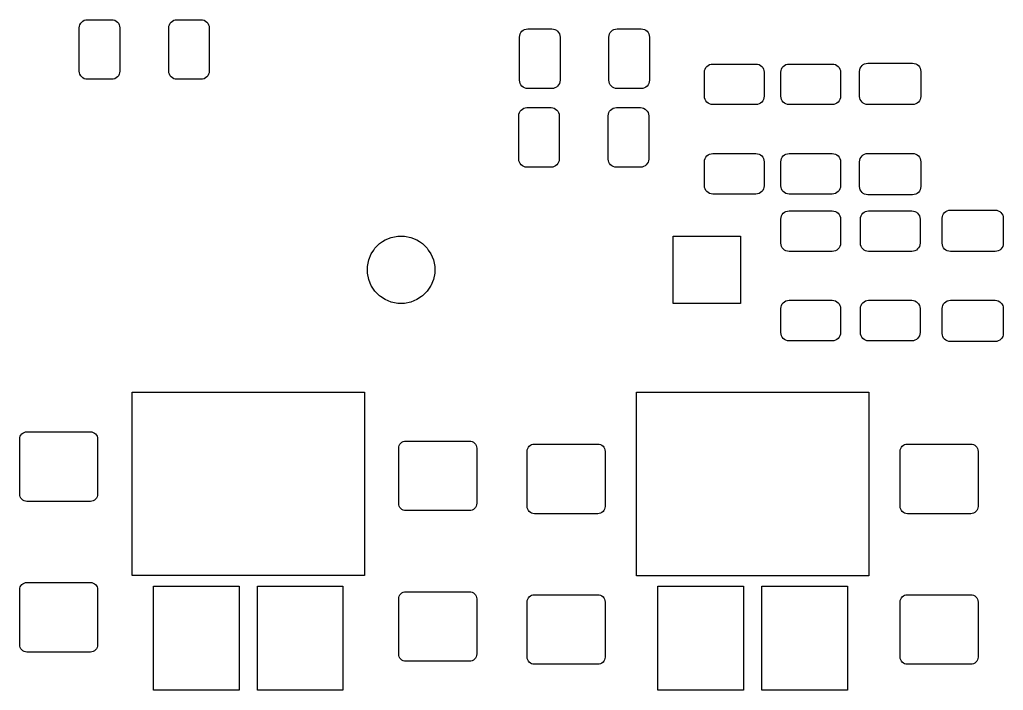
# Model space of a CAD drawing. Extents: x -2.2 to 93.1, y -83.6 to 12.9.
# Drawn here: x -2.08 to 30.1, y -74.95 to -53.02 of the extents above; entities that cross this region are included whole.
import ezdxf

# ---------------------------------------------------------------- set-up
doc = ezdxf.new("R2010")
doc.units = 0
doc.layers.add('BLACK', color=7, linetype='CONTINUOUS')

msp = doc.modelspace()

# ---------------------------------------------------------------- linework, layer by layer
at = {"layer": 'BLACK', "linetype": 'CONTINUOUS'}
for p, q in [((-0.04672, -53.1033), (-0.00635, -53.0701)), ((-0.00635, -53.0701), (0.03971, -53.0455)), ((0.03971, -53.0455), (0.08969, -53.0304)), ((0.08969, -53.0304), (0.14412, -53.025)), ((0.14412, -53.025), (0.93088, -53.025)), ((0.93088, -53.025), (0.98531, -53.0304)), ((0.98531, -53.0304), (1.03529, -53.0455)), ((1.03529, -53.0455), (1.08135, -53.0701)), ((1.08135, -53.0701), (1.12172, -53.1033)), ((2.87828, -53.1033), (2.91865, -53.0701)), ((2.91865, -53.0701), (2.96471, -53.0455)), ((2.96471, -53.0455), (3.01469, -53.0304)), ((3.01469, -53.0304), (3.06912, -53.025)), ((3.06912, -53.025), (3.85588, -53.025)), ((3.85588, -53.025), (3.91031, -53.0304)), ((3.91031, -53.0304), (3.96029, -53.0455)), ((3.96029, -53.0455), (4.00635, -53.0701)), ((4.00635, -53.0701), (4.04672, -53.1033)), ((-0.125, -53.2941), (-0.11964, -53.2397)), ((-0.125, -54.7059), (-0.125, -53.2941)), ((-0.11964, -53.2397), (-0.10448, -53.1897)), ((-0.10448, -53.1897), (-0.07986, -53.1437)), ((-0.07986, -53.1437), (-0.04672, -53.1033)), ((1.12172, -53.1033), (1.15486, -53.1437)), ((1.15486, -53.1437), (1.17948, -53.1897)), ((1.17948, -53.1897), (1.19464, -53.2397)), ((1.19464, -53.2397), (1.2, -53.2941)), ((1.2, -53.2941), (1.2, -54.7059)), ((2.8, -53.2941), (2.80536, -53.2397)), ((2.8, -54.7059), (2.8, -53.2941)), ((2.80536, -53.2397), (2.82052, -53.1897)), ((2.82052, -53.1897), (2.84514, -53.1437)), ((2.84514, -53.1437), (2.87828, -53.1033)), ((4.04672, -53.1033), (4.07986, -53.1437)), ((4.07986, -53.1437), (4.10448, -53.1897)), ((4.10448, -53.1897), (4.11964, -53.2397)), ((4.11964, -53.2397), (4.125, -53.2941)), ((4.125, -53.2941), (4.125, -54.7059)), ((14.3201, -53.4436), (14.3533, -53.4033)), ((14.3533, -53.4033), (14.3936, -53.3701)), ((14.3936, -53.3701), (14.4397, -53.3455)), ((14.4397, -53.3455), (14.4897, -53.3304)), ((14.4897, -53.3304), (14.5441, -53.325)), ((14.5441, -53.325), (15.3309, -53.325)), ((15.3309, -53.325), (15.3853, -53.3304)), ((15.3853, -53.3304), (15.4353, -53.3455)), ((15.4353, -53.3455), (15.4813, -53.3701)), ((15.4813, -53.3701), (15.5217, -53.4033)), ((15.5217, -53.4033), (15.5549, -53.4436)), ((17.2451, -53.4436), (17.2783, -53.4033)), ((17.2783, -53.4033), (17.3186, -53.3701)), ((17.3186, -53.3701), (17.3647, -53.3455)), ((17.3647, -53.3455), (17.4147, -53.3304)), ((17.4147, -53.3304), (17.4691, -53.325)), ((17.4691, -53.325), (18.2559, -53.325)), ((18.2559, -53.325), (18.3103, -53.3304)), ((18.3103, -53.3304), (18.3603, -53.3455)), ((18.3603, -53.3455), (18.4063, -53.3701)), ((18.4063, -53.3701), (18.4467, -53.4033)), ((18.4467, -53.4033), (18.4799, -53.4436)), ((14.275, -53.5941), (14.2804, -53.5397)), ((14.275, -55.0059), (14.275, -53.5941)), ((14.2804, -53.5397), (14.2955, -53.4897)), ((14.2955, -53.4897), (14.3201, -53.4436)), ((15.5549, -53.4436), (15.5795, -53.4897)), ((15.5795, -53.4897), (15.5946, -53.5397)), ((15.5946, -53.5397), (15.6, -53.5941)), ((15.6, -53.5941), (15.6, -55.0059)), ((17.2, -53.5941), (17.2054, -53.5397)), ((17.2, -55.0059), (17.2, -53.5941)), ((17.2054, -53.5397), (17.2205, -53.4897)), ((17.2205, -53.4897), (17.2451, -53.4436)), ((18.4799, -53.4436), (18.5045, -53.4897)), ((18.5045, -53.4897), (18.5196, -53.5397)), ((18.5196, -53.5397), (18.525, -53.5941)), ((18.525, -53.5941), (18.525, -55.0059)), ((20.325, -54.7441), (20.3304, -54.6897)), ((20.3304, -54.6897), (20.3455, -54.6397)), ((20.3455, -54.6397), (20.3701, -54.5936)), ((20.3701, -54.5936), (20.4033, -54.5533)), ((20.4033, -54.5533), (20.4436, -54.5201)), ((20.4436, -54.5201), (20.4897, -54.4955)), ((20.4897, -54.4955), (20.5397, -54.4804)), ((20.5397, -54.4804), (20.5941, -54.475)), ((20.5941, -54.475), (22.0059, -54.475)), ((22.0059, -54.475), (22.0603, -54.4804)), ((22.0603, -54.4804), (22.1103, -54.4955)), ((22.1103, -54.4955), (22.1563, -54.5201)), ((22.1563, -54.5201), (22.1967, -54.5533)), ((22.1967, -54.5533), (22.2299, -54.5936)), ((22.2299, -54.5936), (22.2545, -54.6397)), ((22.2545, -54.6397), (22.2696, -54.6897)), ((22.2696, -54.6897), (22.275, -54.7441)), ((22.825, -54.7441), (22.8304, -54.6897)), ((22.8304, -54.6897), (22.8455, -54.6397)), ((22.8455, -54.6397), (22.8701, -54.5936)), ((22.8701, -54.5936), (22.9033, -54.5533)), ((22.9033, -54.5533), (22.9436, -54.5201)), ((22.9436, -54.5201), (22.9897, -54.4955)), ((22.9897, -54.4955), (23.0397, -54.4804)), ((23.0397, -54.4804), (23.0941, -54.475)), ((23.0941, -54.475), (24.5059, -54.475)), ((24.5059, -54.475), (24.5603, -54.4804)), ((24.5603, -54.4804), (24.6103, -54.4955)), ((24.6103, -54.4955), (24.6563, -54.5201)), ((24.6563, -54.5201), (24.6967, -54.5533)), ((24.6967, -54.5533), (24.7299, -54.5936)), ((24.7299, -54.5936), (24.7545, -54.6397)), ((24.7545, -54.6397), (24.7696, -54.6897)), ((24.7696, -54.6897), (24.775, -54.7441)), ((25.4, -54.7177), (25.4053, -54.6635)), ((25.4053, -54.6635), (25.4204, -54.6138)), ((25.4204, -54.6138), (25.4449, -54.568)), ((25.4449, -54.568), (25.4779, -54.5279)), ((25.4779, -54.5279), (25.518, -54.4949)), ((25.518, -54.4949), (25.5638, -54.4704)), ((25.5638, -54.4704), (25.6135, -54.4553)), ((25.6135, -54.4553), (25.6677, -54.45)), ((25.6677, -54.45), (27.1323, -54.45)), ((27.1323, -54.45), (27.1865, -54.4553)), ((27.1865, -54.4553), (27.2362, -54.4704)), ((27.2362, -54.4704), (27.282, -54.4949)), ((27.282, -54.4949), (27.3221, -54.5279)), ((27.3221, -54.5279), (27.3551, -54.568)), ((27.3551, -54.568), (27.3796, -54.6138)), ((27.3796, -54.6138), (27.3947, -54.6635)), ((27.3947, -54.6635), (27.4, -54.7177)), ((-0.11964, -54.7603), (-0.125, -54.7059)), ((-0.10448, -54.8103), (-0.11964, -54.7603)), ((-0.07986, -54.8563), (-0.10448, -54.8103)), ((-0.04672, -54.8967), (-0.07986, -54.8563)), ((-0.00635, -54.9299), (-0.04672, -54.8967)), ((0.03971, -54.9545), (-0.00635, -54.9299)), ((0.08969, -54.9696), (0.03971, -54.9545)), ((0.14412, -54.975), (0.08969, -54.9696)), ((0.93088, -54.975), (0.14412, -54.975)), ((0.98531, -54.9696), (0.93088, -54.975)), ((1.03529, -54.9545), (0.98531, -54.9696)), ((1.08135, -54.9299), (1.03529, -54.9545)), ((1.12172, -54.8967), (1.08135, -54.9299)), ((1.15486, -54.8563), (1.12172, -54.8967)), ((1.17948, -54.8103), (1.15486, -54.8563)), ((1.19464, -54.7603), (1.17948, -54.8103)), ((1.2, -54.7059), (1.19464, -54.7603)), ((2.80536, -54.7603), (2.8, -54.7059)), ((2.82052, -54.8103), (2.80536, -54.7603)), ((2.84514, -54.8563), (2.82052, -54.8103)), ((2.87828, -54.8967), (2.84514, -54.8563)), ((2.91865, -54.9299), (2.87828, -54.8967)), ((2.96471, -54.9545), (2.91865, -54.9299)), ((3.01469, -54.9696), (2.96471, -54.9545)), ((3.06912, -54.975), (3.01469, -54.9696)), ((3.85588, -54.975), (3.06912, -54.975)), ((3.91031, -54.9696), (3.85588, -54.975)), ((3.96029, -54.9545), (3.91031, -54.9696)), ((4.00635, -54.9299), (3.96029, -54.9545)), ((4.04672, -54.8967), (4.00635, -54.9299)), ((4.07986, -54.8563), (4.04672, -54.8967)), ((4.10448, -54.8103), (4.07986, -54.8563)), ((4.11964, -54.7603), (4.10448, -54.8103)), ((4.125, -54.7059), (4.11964, -54.7603)), ((14.2804, -55.0603), (14.275, -55.0059)), ((15.6, -55.0059), (15.5946, -55.0603)), ((17.2054, -55.0603), (17.2, -55.0059)), ((18.525, -55.0059), (18.5196, -55.0603)), ((20.325, -55.5309), (20.325, -54.7441)), ((22.275, -54.7441), (22.275, -55.5309)), ((22.825, -55.5309), (22.825, -54.7441)), ((24.775, -54.7441), (24.775, -55.5309)), ((25.4, -55.5323), (25.4, -54.7177)), ((27.4, -54.7177), (27.4, -55.5323)), ((14.2955, -55.1103), (14.2804, -55.0603)), ((14.3201, -55.1563), (14.2955, -55.1103)), ((14.3533, -55.1967), (14.3201, -55.1563)), ((14.3936, -55.2299), (14.3533, -55.1967)), ((14.4397, -55.2545), (14.3936, -55.2299)), ((14.4897, -55.2696), (14.4397, -55.2545)), ((14.5441, -55.275), (14.4897, -55.2696)), ((15.3309, -55.275), (14.5441, -55.275)), ((15.3853, -55.2696), (15.3309, -55.275)), ((15.4353, -55.2545), (15.3853, -55.2696)), ((15.4813, -55.2299), (15.4353, -55.2545)), ((15.5217, -55.1967), (15.4813, -55.2299)), ((15.5549, -55.1563), (15.5217, -55.1967)), ((15.5795, -55.1103), (15.5549, -55.1563)), ((15.5946, -55.0603), (15.5795, -55.1103)), ((17.2205, -55.1103), (17.2054, -55.0603)), ((17.2451, -55.1563), (17.2205, -55.1103)), ((17.2783, -55.1967), (17.2451, -55.1563)), ((17.3186, -55.2299), (17.2783, -55.1967)), ((17.3647, -55.2545), (17.3186, -55.2299)), ((17.4147, -55.2696), (17.3647, -55.2545)), ((17.4691, -55.275), (17.4147, -55.2696)), ((18.2559, -55.275), (17.4691, -55.275)), ((18.3103, -55.2696), (18.2559, -55.275)), ((18.3603, -55.2545), (18.3103, -55.2696)), ((18.4063, -55.2299), (18.3603, -55.2545)), ((18.4467, -55.1967), (18.4063, -55.2299)), ((18.4799, -55.1563), (18.4467, -55.1967)), ((18.5045, -55.1103), (18.4799, -55.1563)), ((18.5196, -55.0603), (18.5045, -55.1103)), ((20.3304, -55.5853), (20.325, -55.5309)), ((20.3455, -55.6353), (20.3304, -55.5853)), ((20.3701, -55.6813), (20.3455, -55.6353)), ((22.2545, -55.6353), (22.2299, -55.6813)), ((22.2696, -55.5853), (22.2545, -55.6353)), ((22.275, -55.5309), (22.2696, -55.5853)), ((22.8304, -55.5853), (22.825, -55.5309)), ((22.8455, -55.6353), (22.8304, -55.5853)), ((22.8701, -55.6813), (22.8455, -55.6353)), ((24.7545, -55.6353), (24.7299, -55.6813)), ((24.7696, -55.5853), (24.7545, -55.6353)), ((24.775, -55.5309), (24.7696, -55.5853)), ((25.4053, -55.5865), (25.4, -55.5323)), ((25.4204, -55.6362), (25.4053, -55.5865)), ((25.4449, -55.682), (25.4204, -55.6362)), ((27.3796, -55.6362), (27.3551, -55.682)), ((27.3947, -55.5865), (27.3796, -55.6362)), ((27.4, -55.5323), (27.3947, -55.5865)), ((14.2951, -56.0187), (14.3283, -55.9783)), ((14.3283, -55.9783), (14.3686, -55.9451)), ((14.3686, -55.9451), (14.4147, -55.9205)), ((14.4147, -55.9205), (14.4647, -55.9054)), ((14.4647, -55.9054), (14.5191, -55.9)), ((14.5191, -55.9), (15.3059, -55.9)), ((15.3059, -55.9), (15.3603, -55.9054)), ((15.3603, -55.9054), (15.4103, -55.9205)), ((15.4103, -55.9205), (15.4563, -55.9451)), ((15.4563, -55.9451), (15.4967, -55.9783)), ((15.4967, -55.9783), (15.5299, -56.0187)), ((17.2201, -56.0187), (17.2533, -55.9783)), ((17.2533, -55.9783), (17.2936, -55.9451)), ((17.2936, -55.9451), (17.3397, -55.9205)), ((17.3397, -55.9205), (17.3897, -55.9054)), ((17.3897, -55.9054), (17.4441, -55.9)), ((17.4441, -55.9), (18.2309, -55.9)), ((18.2309, -55.9), (18.2853, -55.9054)), ((18.2853, -55.9054), (18.3353, -55.9205)), ((18.3353, -55.9205), (18.3813, -55.9451)), ((18.3813, -55.9451), (18.4217, -55.9783)), ((18.4217, -55.9783), (18.4549, -56.0187)), ((20.4033, -55.7217), (20.3701, -55.6813)), ((20.4436, -55.7549), (20.4033, -55.7217)), ((20.4897, -55.7795), (20.4436, -55.7549)), ((20.5397, -55.7946), (20.4897, -55.7795)), ((20.5941, -55.8), (20.5397, -55.7946)), ((22.0059, -55.8), (20.5941, -55.8)), ((22.0603, -55.7946), (22.0059, -55.8)), ((22.1103, -55.7795), (22.0603, -55.7946)), ((22.1563, -55.7549), (22.1103, -55.7795)), ((22.1967, -55.7217), (22.1563, -55.7549)), ((22.2299, -55.6813), (22.1967, -55.7217)), ((22.9033, -55.7217), (22.8701, -55.6813)), ((22.9436, -55.7549), (22.9033, -55.7217)), ((22.9897, -55.7795), (22.9436, -55.7549)), ((23.0397, -55.7946), (22.9897, -55.7795)), ((23.0941, -55.8), (23.0397, -55.7946)), ((24.5059, -55.8), (23.0941, -55.8)), ((24.5603, -55.7946), (24.5059, -55.8)), ((24.6103, -55.7795), (24.5603, -55.7946)), ((24.6563, -55.7549), (24.6103, -55.7795)), ((24.6967, -55.7217), (24.6563, -55.7549)), ((24.7299, -55.6813), (24.6967, -55.7217)), ((25.4779, -55.7221), (25.4449, -55.682)), ((25.518, -55.7551), (25.4779, -55.7221)), ((25.5638, -55.7796), (25.518, -55.7551)), ((25.6135, -55.7947), (25.5638, -55.7796)), ((25.6677, -55.8), (25.6135, -55.7947)), ((27.1323, -55.8), (25.6677, -55.8)), ((27.1865, -55.7947), (27.1323, -55.8)), ((27.2362, -55.7796), (27.1865, -55.7947)), ((27.282, -55.7551), (27.2362, -55.7796)), ((27.3221, -55.7221), (27.282, -55.7551)), ((27.3551, -55.682), (27.3221, -55.7221)), ((14.25, -56.1691), (14.2554, -56.1147)), ((14.25, -57.5809), (14.25, -56.1691)), ((14.2554, -56.1147), (14.2705, -56.0647)), ((14.2705, -56.0647), (14.2951, -56.0187)), ((15.5299, -56.0187), (15.5545, -56.0647)), ((15.5545, -56.0647), (15.5696, -56.1147)), ((15.5696, -56.1147), (15.575, -56.1691)), ((15.575, -56.1691), (15.575, -57.5809)), ((17.175, -56.1691), (17.1804, -56.1147)), ((17.175, -57.5809), (17.175, -56.1691)), ((17.1804, -56.1147), (17.1955, -56.0647)), ((17.1955, -56.0647), (17.2201, -56.0187)), ((18.4549, -56.0187), (18.4795, -56.0647)), ((18.4795, -56.0647), (18.4946, -56.1147)), ((18.4946, -56.1147), (18.5, -56.1691)), ((18.5, -56.1691), (18.5, -57.5809)), ((14.2554, -57.6353), (14.25, -57.5809)), ((15.575, -57.5809), (15.5696, -57.6353)), ((17.1804, -57.6353), (17.175, -57.5809)), ((18.5, -57.5809), (18.4946, -57.6353)), ((20.3304, -57.6147), (20.3455, -57.5647)), ((20.3455, -57.5647), (20.3701, -57.5187)), ((20.3701, -57.5187), (20.4033, -57.4783)), ((20.4033, -57.4783), (20.4436, -57.4451)), ((20.4436, -57.4451), (20.4897, -57.4205)), ((20.4897, -57.4205), (20.5397, -57.4054)), ((20.5397, -57.4054), (20.5941, -57.4)), ((20.5941, -57.4), (22.0059, -57.4)), ((22.0059, -57.4), (22.0603, -57.4054)), ((22.0603, -57.4054), (22.1103, -57.4205)), ((22.1103, -57.4205), (22.1563, -57.4451)), ((22.1563, -57.4451), (22.1967, -57.4783)), ((22.1967, -57.4783), (22.2299, -57.5187)), ((22.2299, -57.5187), (22.2545, -57.5647)), ((22.2545, -57.5647), (22.2696, -57.6147)), ((22.8304, -57.6147), (22.8455, -57.5647)), ((22.8455, -57.5647), (22.8701, -57.5187)), ((22.8701, -57.5187), (22.9033, -57.4783)), ((22.9033, -57.4783), (22.9436, -57.4451)), ((22.9436, -57.4451), (22.9897, -57.4205)), ((22.9897, -57.4205), (23.0397, -57.4054)), ((23.0397, -57.4054), (23.0941, -57.4)), ((23.0941, -57.4), (24.5059, -57.4)), ((24.5059, -57.4), (24.5603, -57.4054)), ((24.5603, -57.4054), (24.6103, -57.4205)), ((24.6103, -57.4205), (24.6563, -57.4451)), ((24.6563, -57.4451), (24.6967, -57.4783)), ((24.6967, -57.4783), (24.7299, -57.5187)), ((24.7299, -57.5187), (24.7545, -57.5647)), ((24.7545, -57.5647), (24.7696, -57.6147)), ((25.4053, -57.6135), (25.4204, -57.5638)), ((25.4204, -57.5638), (25.4449, -57.518)), ((25.4449, -57.518), (25.4779, -57.4779)), ((25.4779, -57.4779), (25.518, -57.4449)), ((25.518, -57.4449), (25.5638, -57.4204)), ((25.5638, -57.4204), (25.6135, -57.4053)), ((25.6135, -57.4053), (25.6677, -57.4)), ((25.6677, -57.4), (27.1323, -57.4)), ((27.1323, -57.4), (27.1865, -57.4053)), ((27.1865, -57.4053), (27.2362, -57.4204)), ((27.2362, -57.4204), (27.282, -57.4449)), ((27.282, -57.4449), (27.3221, -57.4779)), ((27.3221, -57.4779), (27.3551, -57.518)), ((27.3551, -57.518), (27.3796, -57.5638)), ((27.3796, -57.5638), (27.3947, -57.6135)), ((14.2705, -57.6853), (14.2554, -57.6353)), ((14.2951, -57.7313), (14.2705, -57.6853)), ((14.3283, -57.7717), (14.2951, -57.7313)), ((14.3686, -57.8049), (14.3283, -57.7717)), ((14.4147, -57.8295), (14.3686, -57.8049)), ((14.4647, -57.8446), (14.4147, -57.8295)), ((14.5191, -57.85), (14.4647, -57.8446)), ((15.3059, -57.85), (14.5191, -57.85)), ((15.3603, -57.8446), (15.3059, -57.85)), ((15.4103, -57.8295), (15.3603, -57.8446)), ((15.4563, -57.8049), (15.4103, -57.8295)), ((15.4967, -57.7717), (15.4563, -57.8049)), ((15.5299, -57.7313), (15.4967, -57.7717)), ((15.5545, -57.6853), (15.5299, -57.7313)), ((15.5696, -57.6353), (15.5545, -57.6853)), ((17.1955, -57.6853), (17.1804, -57.6353)), ((17.2201, -57.7313), (17.1955, -57.6853)), ((17.2533, -57.7717), (17.2201, -57.7313)), ((17.2936, -57.8049), (17.2533, -57.7717)), ((17.3397, -57.8295), (17.2936, -57.8049)), ((17.3897, -57.8446), (17.3397, -57.8295)), ((17.4441, -57.85), (17.3897, -57.8446)), ((18.2309, -57.85), (17.4441, -57.85)), ((18.2853, -57.8446), (18.2309, -57.85)), ((18.3353, -57.8295), (18.2853, -57.8446)), ((18.3813, -57.8049), (18.3353, -57.8295)), ((18.4217, -57.7717), (18.3813, -57.8049)), ((18.4549, -57.7313), (18.4217, -57.7717)), ((18.4795, -57.6853), (18.4549, -57.7313)), ((18.4946, -57.6353), (18.4795, -57.6853)), ((20.325, -57.6691), (20.3304, -57.6147)), ((20.325, -58.4559), (20.325, -57.6691)), ((22.2696, -57.6147), (22.275, -57.6691)), ((22.275, -57.6691), (22.275, -58.4559)), ((22.825, -57.6691), (22.8304, -57.6147)), ((22.825, -58.4559), (22.825, -57.6691)), ((24.7696, -57.6147), (24.775, -57.6691)), ((24.775, -57.6691), (24.775, -58.4559)), ((25.4, -57.6677), (25.4053, -57.6135)), ((25.4, -58.4823), (25.4, -57.6677)), ((27.3947, -57.6135), (27.4, -57.6677)), ((27.4, -57.6677), (27.4, -58.4823)), ((20.3304, -58.5103), (20.325, -58.4559)), ((20.3455, -58.5603), (20.3304, -58.5103)), ((22.2696, -58.5103), (22.2545, -58.5603)), ((22.275, -58.4559), (22.2696, -58.5103)), ((22.8304, -58.5103), (22.825, -58.4559)), ((22.8455, -58.5603), (22.8304, -58.5103)), ((24.7696, -58.5103), (24.7545, -58.5603)), ((24.775, -58.4559), (24.7696, -58.5103)), ((25.4053, -58.5365), (25.4, -58.4823)), ((25.4204, -58.5862), (25.4053, -58.5365)), ((27.3947, -58.5365), (27.3796, -58.5862)), ((27.4, -58.4823), (27.3947, -58.5365)), ((20.3701, -58.6063), (20.3455, -58.5603)), ((20.4033, -58.6467), (20.3701, -58.6063)), ((20.4436, -58.6799), (20.4033, -58.6467)), ((20.4897, -58.7045), (20.4436, -58.6799)), ((20.5397, -58.7196), (20.4897, -58.7045)), ((20.5941, -58.725), (20.5397, -58.7196)), ((22.0059, -58.725), (20.5941, -58.725)), ((22.0603, -58.7196), (22.0059, -58.725)), ((22.1103, -58.7045), (22.0603, -58.7196)), ((22.1563, -58.6799), (22.1103, -58.7045)), ((22.1967, -58.6467), (22.1563, -58.6799)), ((22.2299, -58.6063), (22.1967, -58.6467)), ((22.2545, -58.5603), (22.2299, -58.6063)), ((22.8701, -58.6063), (22.8455, -58.5603)), ((22.9033, -58.6467), (22.8701, -58.6063)), ((22.9436, -58.6799), (22.9033, -58.6467)), ((22.9897, -58.7045), (22.9436, -58.6799)), ((23.0397, -58.7196), (22.9897, -58.7045)), ((23.0941, -58.725), (23.0397, -58.7196)), ((24.5059, -58.725), (23.0941, -58.725)), ((24.5603, -58.7196), (24.5059, -58.725)), ((24.6103, -58.7045), (24.5603, -58.7196)), ((24.6563, -58.6799), (24.6103, -58.7045)), ((24.6967, -58.6467), (24.6563, -58.6799)), ((24.7299, -58.6063), (24.6967, -58.6467)), ((24.7545, -58.5603), (24.7299, -58.6063)), ((25.4449, -58.632), (25.4204, -58.5862)), ((25.4779, -58.6721), (25.4449, -58.632)), ((25.518, -58.7051), (25.4779, -58.6721)), ((25.5638, -58.7296), (25.518, -58.7051)), ((25.6135, -58.7447), (25.5638, -58.7296)), ((25.6677, -58.75), (25.6135, -58.7447)), ((27.1323, -58.75), (25.6677, -58.75)), ((27.1865, -58.7447), (27.1323, -58.75)), ((27.2362, -58.7296), (27.1865, -58.7447)), ((27.282, -58.7051), (27.2362, -58.7296)), ((27.3221, -58.6721), (27.282, -58.7051)), ((27.3551, -58.632), (27.3221, -58.6721)), ((27.3796, -58.5862), (27.3551, -58.632)), ((22.825, -59.5441), (22.8304, -59.4897)), ((22.8304, -59.4897), (22.8455, -59.4397)), ((22.8455, -59.4397), (22.8701, -59.3936)), ((22.8701, -59.3936), (22.9033, -59.3533)), ((22.9033, -59.3533), (22.9436, -59.3201)), ((22.9436, -59.3201), (22.9897, -59.2955)), ((22.9897, -59.2955), (23.0397, -59.2804)), ((23.0397, -59.2804), (23.0941, -59.275)), ((23.0941, -59.275), (24.5059, -59.275)), ((24.5059, -59.275), (24.5603, -59.2804)), ((24.5603, -59.2804), (24.6103, -59.2955)), ((24.6103, -59.2955), (24.6563, -59.3201)), ((24.6563, -59.3201), (24.6967, -59.3533)), ((24.6967, -59.3533), (24.7299, -59.3936)), ((24.7299, -59.3936), (24.7545, -59.4397)), ((24.7545, -59.4397), (24.7696, -59.4897)), ((24.7696, -59.4897), (24.775, -59.5441)), ((25.425, -59.5441), (25.4304, -59.4897)), ((25.4304, -59.4897), (25.4455, -59.4397)), ((25.4455, -59.4397), (25.4701, -59.3936)), ((25.4701, -59.3936), (25.5033, -59.3533)), ((25.5033, -59.3533), (25.5436, -59.3201)), ((25.5436, -59.3201), (25.5897, -59.2955)), ((25.5897, -59.2955), (25.6397, -59.2804)), ((25.6397, -59.2804), (25.6941, -59.275)), ((25.6941, -59.275), (27.1059, -59.275)), ((27.1059, -59.275), (27.1603, -59.2804)), ((27.1603, -59.2804), (27.2103, -59.2955)), ((27.2103, -59.2955), (27.2563, -59.3201)), ((27.2563, -59.3201), (27.2967, -59.3533)), ((27.2967, -59.3533), (27.3299, -59.3936)), ((27.3299, -59.3936), (27.3545, -59.4397)), ((27.3545, -59.4397), (27.3696, -59.4897)), ((27.3696, -59.4897), (27.375, -59.5441)), ((28.1, -59.5177), (28.1053, -59.4635)), ((28.1, -60.3323), (28.1, -59.5177)), ((28.1053, -59.4635), (28.1204, -59.4138)), ((28.1204, -59.4138), (28.1449, -59.368)), ((28.1449, -59.368), (28.1779, -59.3279)), ((28.1779, -59.3279), (28.218, -59.2949)), ((28.218, -59.2949), (28.2638, -59.2704)), ((28.2638, -59.2704), (28.3135, -59.2553)), ((28.3135, -59.2553), (28.3677, -59.25)), ((28.3677, -59.25), (29.8323, -59.25)), ((29.8323, -59.25), (29.8865, -59.2553)), ((29.8865, -59.2553), (29.9362, -59.2704)), ((29.9362, -59.2704), (29.982, -59.2949)), ((29.982, -59.2949), (30.0221, -59.3279)), ((30.0221, -59.3279), (30.0551, -59.368)), ((30.0551, -59.368), (30.0796, -59.4138)), ((30.0796, -59.4138), (30.0947, -59.4635)), ((30.0947, -59.4635), (30.1, -59.5177)), ((30.1, -59.5177), (30.1, -60.3323)), ((22.825, -60.3309), (22.825, -59.5441)), ((24.775, -59.5441), (24.775, -60.3309)), ((25.425, -60.3309), (25.425, -59.5441)), ((27.375, -59.5441), (27.375, -60.3309)), ((9.87896, -60.2252), (10.0791, -60.1423)), ((10.0791, -60.1423), (10.2917, -60.1)), ((10.2917, -60.1), (10.5083, -60.1)), ((10.5083, -60.1), (10.7209, -60.1423)), ((10.7209, -60.1423), (10.921, -60.2252)), ((19.3, -62.3), (19.3, -60.1)), ((19.3, -60.1), (21.5, -60.1)), ((21.5, -60.1), (21.5, -62.3)), ((9.54557, -60.4988), (9.69879, -60.3456)), ((9.69879, -60.3456), (9.79678, -60.2801)), ((9.79678, -60.2801), (9.87896, -60.2252)), ((10.921, -60.2252), (11.0032, -60.2801)), ((11.0032, -60.2801), (11.1012, -60.3456)), ((11.1012, -60.3456), (11.2544, -60.4988)), ((22.8304, -60.3853), (22.825, -60.3309)), ((22.8455, -60.4353), (22.8304, -60.3853)), ((22.8701, -60.4813), (22.8455, -60.4353)), ((22.9033, -60.5217), (22.8701, -60.4813)), ((24.7299, -60.4813), (24.6967, -60.5217)), ((24.7545, -60.4353), (24.7299, -60.4813)), ((24.7696, -60.3853), (24.7545, -60.4353)), ((24.775, -60.3309), (24.7696, -60.3853)), ((25.4304, -60.3853), (25.425, -60.3309)), ((25.4455, -60.4353), (25.4304, -60.3853)), ((25.4701, -60.4813), (25.4455, -60.4353)), ((25.5033, -60.5217), (25.4701, -60.4813)), ((27.3299, -60.4813), (27.2967, -60.5217)), ((27.3545, -60.4353), (27.3299, -60.4813)), ((27.3696, -60.3853), (27.3545, -60.4353)), ((27.375, -60.3309), (27.3696, -60.3853)), ((28.1053, -60.3865), (28.1, -60.3323)), ((28.1204, -60.4362), (28.1053, -60.3865)), ((28.1449, -60.482), (28.1204, -60.4362)), ((28.1779, -60.5221), (28.1449, -60.482)), ((30.0551, -60.482), (30.0221, -60.5221)), ((30.0796, -60.4362), (30.0551, -60.482)), ((30.0947, -60.3865), (30.0796, -60.4362)), ((30.1, -60.3323), (30.0947, -60.3865)), ((9.34227, -60.8791), (9.42519, -60.679)), ((9.42519, -60.679), (9.50795, -60.5551)), ((9.50795, -60.5551), (9.54557, -60.4988)), ((11.2544, -60.4988), (11.2921, -60.5551)), ((11.2921, -60.5551), (11.3748, -60.679)), ((11.3748, -60.679), (11.4577, -60.8791)), ((22.9436, -60.5549), (22.9033, -60.5217)), ((22.9897, -60.5795), (22.9436, -60.5549)), ((23.0397, -60.5946), (22.9897, -60.5795)), ((23.0941, -60.6), (23.0397, -60.5946)), ((24.5059, -60.6), (23.0941, -60.6)), ((24.5603, -60.5946), (24.5059, -60.6)), ((24.6103, -60.5795), (24.5603, -60.5946)), ((24.6563, -60.5549), (24.6103, -60.5795)), ((24.6967, -60.5217), (24.6563, -60.5549)), ((25.5436, -60.5549), (25.5033, -60.5217)), ((25.5897, -60.5795), (25.5436, -60.5549)), ((25.6397, -60.5946), (25.5897, -60.5795)), ((25.6941, -60.6), (25.6397, -60.5946)), ((27.1059, -60.6), (25.6941, -60.6)), ((27.1603, -60.5946), (27.1059, -60.6)), ((27.2103, -60.5795), (27.1603, -60.5946)), ((27.2563, -60.5549), (27.2103, -60.5795)), ((27.2967, -60.5217), (27.2563, -60.5549)), ((28.218, -60.5551), (28.1779, -60.5221)), ((28.2638, -60.5796), (28.218, -60.5551)), ((28.3135, -60.5947), (28.2638, -60.5796)), ((28.3677, -60.6), (28.3135, -60.5947)), ((29.8323, -60.6), (28.3677, -60.6)), ((29.8865, -60.5947), (29.8323, -60.6)), ((29.9362, -60.5796), (29.8865, -60.5947)), ((29.982, -60.5551), (29.9362, -60.5796)), ((30.0221, -60.5221), (29.982, -60.5551)), ((9.3, -61.0917), (9.34227, -60.8791)), ((9.3, -61.3083), (9.3, -61.0917)), ((11.4577, -60.8791), (11.5, -61.0917)), ((11.5, -61.0917), (11.5, -61.3083)), ((9.34227, -61.5209), (9.3, -61.3083)), ((11.5, -61.3083), (11.4577, -61.5209)), ((9.42519, -61.721), (9.34227, -61.5209)), ((9.43295, -61.7326), (9.42519, -61.721)), ((9.54557, -61.9012), (9.43295, -61.7326)), ((11.3671, -61.7326), (11.2544, -61.9012)), ((11.3748, -61.721), (11.3671, -61.7326)), ((11.4577, -61.5209), (11.3748, -61.721)), ((9.69879, -62.0544), (9.54557, -61.9012)), ((9.72692, -62.0732), (9.69879, -62.0544)), ((9.87896, -62.1748), (9.72692, -62.0732)), ((11.0731, -62.0732), (10.921, -62.1748)), ((11.1012, -62.0544), (11.0731, -62.0732)), ((11.2544, -61.9012), (11.1012, -62.0544)), ((10.0791, -62.2577), (9.87896, -62.1748)), ((10.2917, -62.3), (10.0791, -62.2577)), ((10.5083, -62.3), (10.2917, -62.3)), ((10.7209, -62.2577), (10.5083, -62.3)), ((10.921, -62.1748), (10.7209, -62.2577)), ((21.5, -62.3), (19.3, -62.3)), ((22.825, -62.4691), (22.8304, -62.4147)), ((22.8304, -62.4147), (22.8455, -62.3647)), ((22.8455, -62.3647), (22.8701, -62.3186)), ((22.8701, -62.3186), (22.9033, -62.2783)), ((22.9033, -62.2783), (22.9436, -62.2451)), ((22.9436, -62.2451), (22.9897, -62.2205)), ((22.9897, -62.2205), (23.0397, -62.2054)), ((23.0397, -62.2054), (23.0941, -62.2)), ((23.0941, -62.2), (24.5059, -62.2)), ((24.5059, -62.2), (24.5603, -62.2054)), ((24.5603, -62.2054), (24.6103, -62.2205)), ((24.6103, -62.2205), (24.6563, -62.2451)), ((24.6563, -62.2451), (24.6967, -62.2783)), ((24.6967, -62.2783), (24.7299, -62.3186)), ((24.7299, -62.3186), (24.7545, -62.3647)), ((24.7545, -62.3647), (24.7696, -62.4147)), ((24.7696, -62.4147), (24.775, -62.4691)), ((25.425, -62.4691), (25.4304, -62.4147)), ((25.4304, -62.4147), (25.4455, -62.3647)), ((25.4455, -62.3647), (25.4701, -62.3186)), ((25.4701, -62.3186), (25.5033, -62.2783)), ((25.5033, -62.2783), (25.5436, -62.2451)), ((25.5436, -62.2451), (25.5897, -62.2205)), ((25.5897, -62.2205), (25.6397, -62.2054)), ((25.6397, -62.2054), (25.6941, -62.2)), ((25.6941, -62.2), (27.1059, -62.2)), ((27.1059, -62.2), (27.1603, -62.2054)), ((27.1603, -62.2054), (27.2103, -62.2205)), ((27.2103, -62.2205), (27.2563, -62.2451)), ((27.2563, -62.2451), (27.2967, -62.2783)), ((27.2967, -62.2783), (27.3299, -62.3186)), ((27.3299, -62.3186), (27.3545, -62.3647)), ((27.3545, -62.3647), (27.3696, -62.4147)), ((27.3696, -62.4147), (27.375, -62.4691)), ((28.1, -62.4677), (28.1053, -62.4135)), ((28.1053, -62.4135), (28.1204, -62.3638)), ((28.1204, -62.3638), (28.1449, -62.318)), ((28.1449, -62.318), (28.1779, -62.2779)), ((28.1779, -62.2779), (28.218, -62.2449)), ((28.218, -62.2449), (28.2638, -62.2204)), ((28.2638, -62.2204), (28.3135, -62.2053)), ((28.3135, -62.2053), (28.3677, -62.2)), ((28.3677, -62.2), (29.8323, -62.2)), ((29.8323, -62.2), (29.8865, -62.2053)), ((29.8865, -62.2053), (29.9362, -62.2204)), ((29.9362, -62.2204), (29.982, -62.2449)), ((29.982, -62.2449), (30.0221, -62.2779)), ((30.0221, -62.2779), (30.0551, -62.318)), ((30.0551, -62.318), (30.0796, -62.3638)), ((30.0796, -62.3638), (30.0947, -62.4135)), ((30.0947, -62.4135), (30.1, -62.4677)), ((22.825, -63.2559), (22.825, -62.4691)), ((24.775, -62.4691), (24.775, -63.2559)), ((25.425, -63.2559), (25.425, -62.4691)), ((27.375, -62.4691), (27.375, -63.2559)), ((28.1, -63.2823), (28.1, -62.4677)), ((30.1, -62.4677), (30.1, -63.2823)), ((22.8304, -63.3103), (22.825, -63.2559)), ((22.8455, -63.3603), (22.8304, -63.3103)), ((22.8701, -63.4063), (22.8455, -63.3603)), ((24.7545, -63.3603), (24.7299, -63.4063)), ((24.7696, -63.3103), (24.7545, -63.3603)), ((24.775, -63.2559), (24.7696, -63.3103)), ((25.4304, -63.3103), (25.425, -63.2559)), ((25.4455, -63.3603), (25.4304, -63.3103)), ((25.4701, -63.4063), (25.4455, -63.3603)), ((27.3545, -63.3603), (27.3299, -63.4063)), ((27.3696, -63.3103), (27.3545, -63.3603)), ((27.375, -63.2559), (27.3696, -63.3103)), ((28.1053, -63.3365), (28.1, -63.2823)), ((28.1204, -63.3862), (28.1053, -63.3365)), ((30.0947, -63.3365), (30.0796, -63.3862)), ((30.1, -63.2823), (30.0947, -63.3365)), ((22.9033, -63.4467), (22.8701, -63.4063)), ((22.9436, -63.4799), (22.9033, -63.4467)), ((22.9897, -63.5045), (22.9436, -63.4799)), ((23.0397, -63.5196), (22.9897, -63.5045)), ((23.0941, -63.525), (23.0397, -63.5196)), ((24.5059, -63.525), (23.0941, -63.525)), ((24.5603, -63.5196), (24.5059, -63.525)), ((24.6103, -63.5045), (24.5603, -63.5196)), ((24.6563, -63.4799), (24.6103, -63.5045)), ((24.6967, -63.4467), (24.6563, -63.4799)), ((24.7299, -63.4063), (24.6967, -63.4467)), ((25.5033, -63.4467), (25.4701, -63.4063)), ((25.5436, -63.4799), (25.5033, -63.4467)), ((25.5897, -63.5045), (25.5436, -63.4799)), ((25.6397, -63.5196), (25.5897, -63.5045)), ((25.6941, -63.525), (25.6397, -63.5196)), ((27.1059, -63.525), (25.6941, -63.525)), ((27.1603, -63.5196), (27.1059, -63.525)), ((27.2103, -63.5045), (27.1603, -63.5196)), ((27.2563, -63.4799), (27.2103, -63.5045)), ((27.2967, -63.4467), (27.2563, -63.4799)), ((27.3299, -63.4063), (27.2967, -63.4467)), ((28.1449, -63.432), (28.1204, -63.3862)), ((28.1779, -63.4721), (28.1449, -63.432)), ((28.218, -63.5051), (28.1779, -63.4721)), ((28.2638, -63.5296), (28.218, -63.5051)), ((28.3135, -63.5447), (28.2638, -63.5296)), ((28.3677, -63.55), (28.3135, -63.5447)), ((29.8323, -63.55), (28.3677, -63.55)), ((29.8865, -63.5447), (29.8323, -63.55)), ((29.9362, -63.5296), (29.8865, -63.5447)), ((29.982, -63.5051), (29.9362, -63.5296)), ((30.0221, -63.4721), (29.982, -63.5051)), ((30.0551, -63.432), (30.0221, -63.4721)), ((30.0796, -63.3862), (30.0551, -63.432)), ((1.6, -71.2), (1.6, -65.2)), ((1.6, -65.2), (9.2, -65.2)), ((9.2, -65.2), (9.2, -71.2)), ((18.1, -71.202), (18.1, -65.202)), ((18.1, -65.202), (25.7, -65.202)), ((25.7, -65.202), (25.7, -71.202)), ((-2.035, -66.6051), (-2.00566, -66.5693)), ((-2.00566, -66.5693), (-1.96991, -66.54)), ((-1.96991, -66.54), (-1.92913, -66.5182)), ((-1.92913, -66.5182), (-1.88488, -66.5048)), ((-1.88488, -66.5048), (-1.8364, -66.5)), ((-1.8364, -66.5), (0.2364, -66.5)), ((0.2364, -66.5), (0.28488, -66.5048)), ((0.28488, -66.5048), (0.32913, -66.5182)), ((0.32913, -66.5182), (0.36991, -66.54)), ((0.36991, -66.54), (0.40566, -66.5693)), ((0.40566, -66.5693), (0.435, -66.6051)), ((-2.075, -66.7386), (-2.07023, -66.6901)), ((-2.075, -68.5364), (-2.075, -66.7386)), ((-2.07023, -66.6901), (-2.0568, -66.6459)), ((-2.0568, -66.6459), (-2.035, -66.6051)), ((0.435, -66.6051), (0.4568, -66.6459)), ((0.4568, -66.6459), (0.47023, -66.6901)), ((0.47023, -66.6901), (0.475, -66.7386)), ((0.475, -66.7386), (0.475, -68.5364)), ((10.3432, -66.9459), (10.365, -66.9051)), ((10.365, -66.9051), (10.3943, -66.8693)), ((10.3943, -66.8693), (10.4301, -66.84)), ((10.4301, -66.84), (10.4709, -66.8182)), ((10.4709, -66.8182), (10.5151, -66.8048)), ((10.5151, -66.8048), (10.5636, -66.8)), ((10.5636, -66.8), (12.6364, -66.8)), ((12.6364, -66.8), (12.6849, -66.8048)), ((12.6849, -66.8048), (12.7291, -66.8182)), ((12.7291, -66.8182), (12.7699, -66.84)), ((12.7699, -66.84), (12.8057, -66.8693)), ((12.8057, -66.8693), (12.835, -66.9051)), ((12.835, -66.9051), (12.8568, -66.9459)), ((14.6301, -66.94), (14.6709, -66.9182)), ((14.6709, -66.9182), (14.7151, -66.9048)), ((14.7151, -66.9048), (14.7636, -66.9)), ((14.7636, -66.9), (16.8364, -66.9)), ((16.8364, -66.9), (16.8849, -66.9048)), ((16.8849, -66.9048), (16.9291, -66.9182)), ((16.9291, -66.9182), (16.9699, -66.94)), ((26.8301, -66.94), (26.8709, -66.9182)), ((26.8709, -66.9182), (26.9151, -66.9048)), ((26.9151, -66.9048), (26.9636, -66.9)), ((26.9636, -66.9), (29.0364, -66.9)), ((29.0364, -66.9), (29.0849, -66.9048)), ((29.0849, -66.9048), (29.1291, -66.9182)), ((29.1291, -66.9182), (29.1699, -66.94)), ((10.325, -67.0386), (10.3298, -66.9901)), ((10.325, -68.8364), (10.325, -67.0386)), ((10.3298, -66.9901), (10.3432, -66.9459)), ((12.8568, -66.9459), (12.8702, -66.9901)), ((12.8702, -66.9901), (12.875, -67.0386)), ((12.875, -67.0386), (12.875, -68.8364)), ((14.525, -67.1386), (14.5298, -67.0901)), ((14.525, -68.9364), (14.525, -67.1386)), ((14.5298, -67.0901), (14.5432, -67.0459)), ((14.5432, -67.0459), (14.565, -67.0051)), ((14.565, -67.0051), (14.5943, -66.9693)), ((14.5943, -66.9693), (14.6301, -66.94)), ((16.9699, -66.94), (17.0057, -66.9693)), ((17.0057, -66.9693), (17.035, -67.0051)), ((17.035, -67.0051), (17.0568, -67.0459)), ((17.0568, -67.0459), (17.0702, -67.0901)), ((17.0702, -67.0901), (17.075, -67.1386)), ((17.075, -67.1386), (17.075, -68.9364)), ((26.725, -67.1386), (26.7298, -67.0901)), ((26.725, -68.9364), (26.725, -67.1386)), ((26.7298, -67.0901), (26.7432, -67.0459)), ((26.7432, -67.0459), (26.765, -67.0051)), ((26.765, -67.0051), (26.7943, -66.9693)), ((26.7943, -66.9693), (26.8301, -66.94)), ((29.1699, -66.94), (29.2057, -66.9693)), ((29.2057, -66.9693), (29.235, -67.0051)), ((29.235, -67.0051), (29.2568, -67.0459)), ((29.2568, -67.0459), (29.2702, -67.0901)), ((29.2702, -67.0901), (29.275, -67.1386)), ((29.275, -67.1386), (29.275, -68.9364)), ((-2.07023, -68.5849), (-2.075, -68.5364)), ((-2.0568, -68.6291), (-2.07023, -68.5849)), ((-2.035, -68.6699), (-2.0568, -68.6291)), ((-2.00566, -68.7057), (-2.035, -68.6699)), ((-1.96991, -68.735), (-2.00566, -68.7057)), ((-1.92913, -68.7568), (-1.96991, -68.735)), ((-1.88488, -68.7702), (-1.92913, -68.7568)), ((-1.8364, -68.775), (-1.88488, -68.7702)), ((0.2364, -68.775), (-1.8364, -68.775)), ((0.28488, -68.7702), (0.2364, -68.775)), ((0.32913, -68.7568), (0.28488, -68.7702)), ((0.36991, -68.735), (0.32913, -68.7568)), ((0.40566, -68.7057), (0.36991, -68.735)), ((0.435, -68.6699), (0.40566, -68.7057)), ((0.4568, -68.6291), (0.435, -68.6699)), ((0.47023, -68.5849), (0.4568, -68.6291)), ((0.475, -68.5364), (0.47023, -68.5849)), ((10.3298, -68.8849), (10.325, -68.8364)), ((12.875, -68.8364), (12.8702, -68.8849)), ((10.3432, -68.9291), (10.3298, -68.8849)), ((10.365, -68.9699), (10.3432, -68.9291)), ((10.3943, -69.0057), (10.365, -68.9699)), ((10.4301, -69.035), (10.3943, -69.0057)), ((10.4709, -69.0568), (10.4301, -69.035)), ((10.5151, -69.0702), (10.4709, -69.0568)), ((10.5636, -69.075), (10.5151, -69.0702)), ((12.6364, -69.075), (10.5636, -69.075)), ((12.6849, -69.0702), (12.6364, -69.075)), ((12.7291, -69.0568), (12.6849, -69.0702)), ((12.7699, -69.035), (12.7291, -69.0568)), ((12.8057, -69.0057), (12.7699, -69.035)), ((12.835, -68.9699), (12.8057, -69.0057)), ((12.8568, -68.9291), (12.835, -68.9699)), ((12.8702, -68.8849), (12.8568, -68.9291)), ((14.5298, -68.9849), (14.525, -68.9364)), ((14.5432, -69.0291), (14.5298, -68.9849)), ((14.565, -69.0699), (14.5432, -69.0291)), ((14.5943, -69.1057), (14.565, -69.0699)), ((14.6301, -69.135), (14.5943, -69.1057)), ((14.6709, -69.1568), (14.6301, -69.135)), ((14.7151, -69.1702), (14.6709, -69.1568)), ((14.7636, -69.175), (14.7151, -69.1702)), ((16.8364, -69.175), (14.7636, -69.175)), ((16.8849, -69.1702), (16.8364, -69.175)), ((16.9291, -69.1568), (16.8849, -69.1702)), ((16.9699, -69.135), (16.9291, -69.1568)), ((17.0057, -69.1057), (16.9699, -69.135)), ((17.035, -69.0699), (17.0057, -69.1057)), ((17.0568, -69.0291), (17.035, -69.0699)), ((17.0702, -68.9849), (17.0568, -69.0291)), ((17.075, -68.9364), (17.0702, -68.9849)), ((26.7298, -68.9849), (26.725, -68.9364)), ((26.7432, -69.0291), (26.7298, -68.9849)), ((26.765, -69.0699), (26.7432, -69.0291)), ((26.7943, -69.1057), (26.765, -69.0699)), ((26.8301, -69.135), (26.7943, -69.1057)), ((26.8709, -69.1568), (26.8301, -69.135)), ((26.9151, -69.1702), (26.8709, -69.1568)), ((26.9636, -69.175), (26.9151, -69.1702)), ((29.0364, -69.175), (26.9636, -69.175)), ((29.0849, -69.1702), (29.0364, -69.175)), ((29.1291, -69.1568), (29.0849, -69.1702)), ((29.1699, -69.135), (29.1291, -69.1568)), ((29.2057, -69.1057), (29.1699, -69.135)), ((29.235, -69.0699), (29.2057, -69.1057)), ((29.2568, -69.0291), (29.235, -69.0699)), ((29.2702, -68.9849), (29.2568, -69.0291)), ((29.275, -68.9364), (29.2702, -68.9849)), ((-1.88488, -71.4298), (-1.8364, -71.425)), ((-1.8364, -71.425), (0.2364, -71.425)), ((0.2364, -71.425), (0.28488, -71.4298)), ((9.2, -71.2), (1.6, -71.2)), ((25.7, -71.202), (18.1, -71.202)), ((-2.075, -71.6636), (-2.07023, -71.6151)), ((-2.075, -73.4614), (-2.075, -71.6636)), ((-2.07023, -71.6151), (-2.0568, -71.5709)), ((-2.0568, -71.5709), (-2.035, -71.5301)), ((-2.035, -71.5301), (-2.00566, -71.4943)), ((-2.00566, -71.4943), (-1.96991, -71.465)), ((-1.96991, -71.465), (-1.92913, -71.4432)), ((-1.92913, -71.4432), (-1.88488, -71.4298)), ((0.28488, -71.4298), (0.32913, -71.4432)), ((0.32913, -71.4432), (0.36991, -71.465)), ((0.36991, -71.465), (0.40566, -71.4943)), ((0.40566, -71.4943), (0.435, -71.5301)), ((0.435, -71.5301), (0.4568, -71.5709)), ((0.4568, -71.5709), (0.47023, -71.6151)), ((0.47023, -71.6151), (0.475, -71.6636)), ((0.475, -71.6636), (0.475, -73.4614)), ((2.3, -74.948), (2.3, -71.548)), ((2.3, -71.548), (5.1, -71.548)), ((5.1, -71.548), (5.1, -74.948)), ((5.7, -74.948), (5.7, -71.548)), ((5.7, -71.548), (8.5, -71.548)), ((8.5, -71.548), (8.5, -74.948)), ((10.4301, -71.765), (10.4709, -71.7432)), ((10.4709, -71.7432), (10.5151, -71.7298)), ((10.5151, -71.7298), (10.5636, -71.725)), ((10.5636, -71.725), (12.6364, -71.725)), ((12.6364, -71.725), (12.6849, -71.7298)), ((12.6849, -71.7298), (12.7291, -71.7432)), ((12.7291, -71.7432), (12.7699, -71.765)), ((18.8, -74.95), (18.8, -71.55)), ((18.8, -71.55), (21.6, -71.55)), ((21.6, -71.55), (21.6, -74.95)), ((22.2, -74.95), (22.2, -71.55)), ((22.2, -71.55), (25, -71.55)), ((25, -71.55), (25, -74.95)), ((10.325, -71.9636), (10.3298, -71.9151)), ((10.325, -73.7614), (10.325, -71.9636)), ((10.3298, -71.9151), (10.3432, -71.8709)), ((10.3432, -71.8709), (10.365, -71.8301)), ((10.365, -71.8301), (10.3943, -71.7943)), ((10.3943, -71.7943), (10.4301, -71.765)), ((12.7699, -71.765), (12.8057, -71.7943)), ((12.8057, -71.7943), (12.835, -71.8301)), ((12.835, -71.8301), (12.8568, -71.8709)), ((12.8568, -71.8709), (12.8702, -71.9151)), ((12.8702, -71.9151), (12.875, -71.9636)), ((12.875, -71.9636), (12.875, -73.7614)), ((14.525, -72.0636), (14.5298, -72.0151)), ((14.525, -73.8614), (14.525, -72.0636)), ((14.5298, -72.0151), (14.5432, -71.9709)), ((14.5432, -71.9709), (14.565, -71.9301)), ((14.565, -71.9301), (14.5943, -71.8943)), ((14.5943, -71.8943), (14.6301, -71.865)), ((14.6301, -71.865), (14.6709, -71.8432)), ((14.6709, -71.8432), (14.7151, -71.8298)), ((14.7151, -71.8298), (14.7636, -71.825)), ((14.7636, -71.825), (16.8364, -71.825)), ((16.8364, -71.825), (16.8849, -71.8298)), ((16.8849, -71.8298), (16.9291, -71.8432)), ((16.9291, -71.8432), (16.9699, -71.865)), ((16.9699, -71.865), (17.0057, -71.8943)), ((17.0057, -71.8943), (17.035, -71.9301)), ((17.035, -71.9301), (17.0568, -71.9709)), ((17.0568, -71.9709), (17.0702, -72.0151)), ((17.0702, -72.0151), (17.075, -72.0636)), ((17.075, -72.0636), (17.075, -73.8614)), ((26.725, -72.0636), (26.7298, -72.0151)), ((26.725, -73.8614), (26.725, -72.0636)), ((26.7298, -72.0151), (26.7432, -71.9709)), ((26.7432, -71.9709), (26.765, -71.9301)), ((26.765, -71.9301), (26.7943, -71.8943)), ((26.7943, -71.8943), (26.8301, -71.865)), ((26.8301, -71.865), (26.8709, -71.8432)), ((26.8709, -71.8432), (26.9151, -71.8298)), ((26.9151, -71.8298), (26.9636, -71.825)), ((26.9636, -71.825), (29.0364, -71.825)), ((29.0364, -71.825), (29.0849, -71.8298)), ((29.0849, -71.8298), (29.1291, -71.8432)), ((29.1291, -71.8432), (29.1699, -71.865)), ((29.1699, -71.865), (29.2057, -71.8943)), ((29.2057, -71.8943), (29.235, -71.9301)), ((29.235, -71.9301), (29.2568, -71.9709)), ((29.2568, -71.9709), (29.2702, -72.0151)), ((29.2702, -72.0151), (29.275, -72.0636)), ((29.275, -72.0636), (29.275, -73.8614)), ((-2.07023, -73.5099), (-2.075, -73.4614)), ((-2.0568, -73.5541), (-2.07023, -73.5099)), ((-2.035, -73.5949), (-2.0568, -73.5541)), ((-2.00566, -73.6307), (-2.035, -73.5949)), ((-1.96991, -73.66), (-2.00566, -73.6307)), ((-1.92913, -73.6818), (-1.96991, -73.66)), ((0.36991, -73.66), (0.32913, -73.6818)), ((0.40566, -73.6307), (0.36991, -73.66)), ((0.435, -73.5949), (0.40566, -73.6307)), ((0.4568, -73.5541), (0.435, -73.5949)), ((0.47023, -73.5099), (0.4568, -73.5541)), ((0.475, -73.4614), (0.47023, -73.5099)), ((-1.88488, -73.6952), (-1.92913, -73.6818)), ((-1.8364, -73.7), (-1.88488, -73.6952)), ((0.2364, -73.7), (-1.8364, -73.7)), ((0.28488, -73.6952), (0.2364, -73.7)), ((0.32913, -73.6818), (0.28488, -73.6952)), ((10.3298, -73.8099), (10.325, -73.7614)), ((10.3432, -73.8541), (10.3298, -73.8099)), ((10.365, -73.8949), (10.3432, -73.8541)), ((10.3943, -73.9307), (10.365, -73.8949)), ((10.4301, -73.96), (10.3943, -73.9307)), ((10.4709, -73.9818), (10.4301, -73.96)), ((10.5151, -73.9952), (10.4709, -73.9818)), ((10.5636, -74), (10.5151, -73.9952)), ((12.6364, -74), (10.5636, -74)), ((12.6849, -73.9952), (12.6364, -74)), ((12.7291, -73.9818), (12.6849, -73.9952)), ((12.7699, -73.96), (12.7291, -73.9818)), ((12.8057, -73.9307), (12.7699, -73.96)), ((12.835, -73.8949), (12.8057, -73.9307)), ((12.8568, -73.8541), (12.835, -73.8949)), ((12.8702, -73.8099), (12.8568, -73.8541)), ((12.875, -73.7614), (12.8702, -73.8099)), ((14.5298, -73.9099), (14.525, -73.8614)), ((14.5432, -73.9541), (14.5298, -73.9099)), ((14.565, -73.9949), (14.5432, -73.9541)), ((14.5943, -74.0307), (14.565, -73.9949)), ((17.035, -73.9949), (17.0057, -74.0307)), ((17.0568, -73.9541), (17.035, -73.9949)), ((17.0702, -73.9099), (17.0568, -73.9541)), ((17.075, -73.8614), (17.0702, -73.9099)), ((26.7298, -73.9099), (26.725, -73.8614)), ((26.7432, -73.9541), (26.7298, -73.9099)), ((26.765, -73.9949), (26.7432, -73.9541)), ((26.7943, -74.0307), (26.765, -73.9949)), ((29.235, -73.9949), (29.2057, -74.0307)), ((29.2568, -73.9541), (29.235, -73.9949)), ((29.2702, -73.9099), (29.2568, -73.9541)), ((29.275, -73.8614), (29.2702, -73.9099)), ((14.6301, -74.06), (14.5943, -74.0307)), ((14.6709, -74.0818), (14.6301, -74.06)), ((14.7151, -74.0952), (14.6709, -74.0818)), ((14.7636, -74.1), (14.7151, -74.0952)), ((16.8364, -74.1), (14.7636, -74.1)), ((16.8849, -74.0952), (16.8364, -74.1)), ((16.9291, -74.0818), (16.8849, -74.0952)), ((16.9699, -74.06), (16.9291, -74.0818)), ((17.0057, -74.0307), (16.9699, -74.06)), ((26.8301, -74.06), (26.7943, -74.0307)), ((26.8709, -74.0818), (26.8301, -74.06)), ((26.9151, -74.0952), (26.8709, -74.0818)), ((26.9636, -74.1), (26.9151, -74.0952)), ((29.0364, -74.1), (26.9636, -74.1)), ((29.0849, -74.0952), (29.0364, -74.1)), ((29.1291, -74.0818), (29.0849, -74.0952)), ((29.1699, -74.06), (29.1291, -74.0818)), ((29.2057, -74.0307), (29.1699, -74.06)), ((5.1, -74.948), (2.3, -74.948)), ((8.5, -74.948), (5.7, -74.948)), ((21.6, -74.95), (18.8, -74.95)), ((25, -74.95), (22.2, -74.95))]:
    msp.add_line(p, q, dxfattribs=at)

doc.saveas('drawing.dxf')
